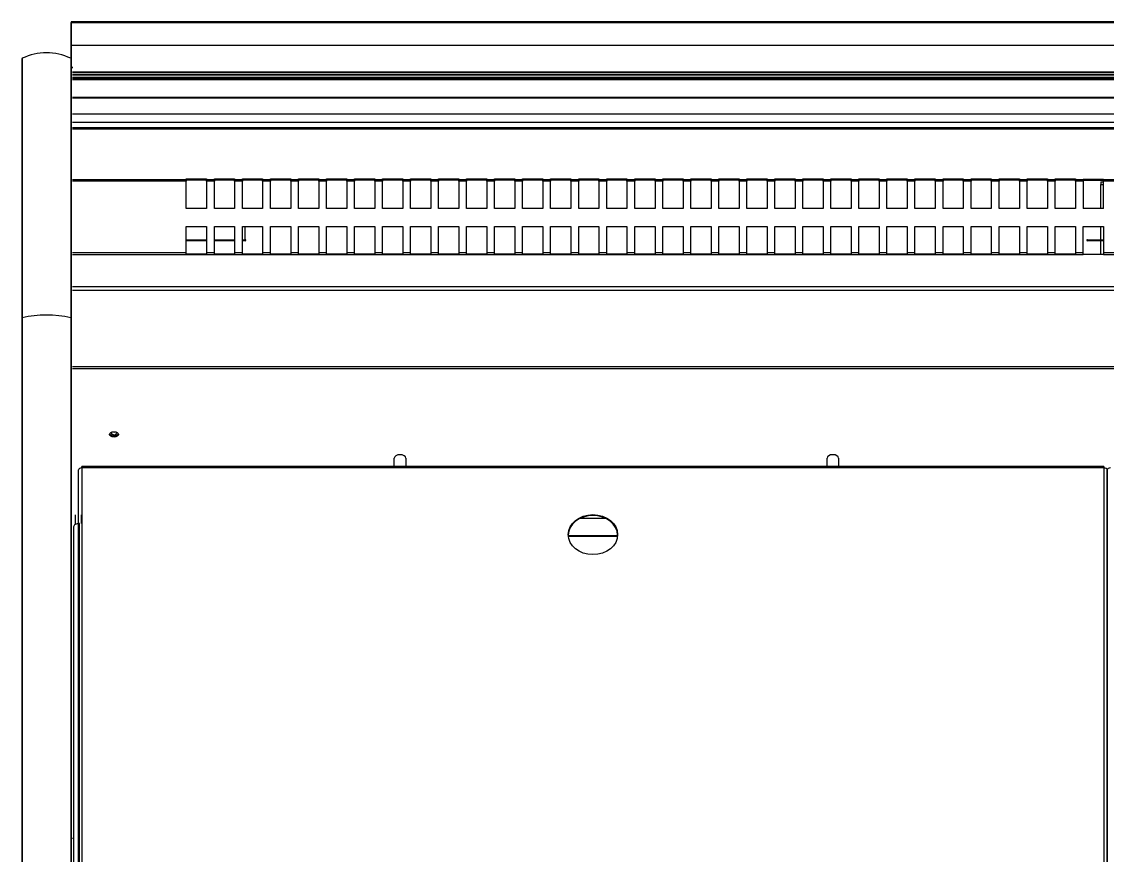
# Model space of a CAD drawing. Header units: millimetres. Extents: x 3075.9 to 3157.7, y 1648.7 to 1706.1.
# Drawn here: x 3126.934 to 3127.593, y 1691.681 to 1692.187 of the extents above; entities that cross this region are included whole.
import ezdxf

# ---------------------------------------------------------------- set-up
doc = ezdxf.new("R2010")
doc.units = ezdxf.units.MM

# ---------------------------------------------------------------- blocks, each defined once
blk = doc.blocks.new('OX-3750')
blk.add_line((3750, -1466.38), (3750, 0))
at = {"color": 7, "linetype": 'Continuous'}
for p, q in [((3121.5, -1194.57), (3121.5, -718.47)), ((3121.5, -719.03), (3121.5, -1194.57)), ((3123.5, -1195.75), (3123.5, -719.03)), ((3743.5, -1195.75), (3743.5, -719.03)), ((3745, -719.03), (3745, -1162.07)), ((3745.5, -719.03), (3745.5, -1194.57)), ((3748.5, -1160.01), (3748.5, -718.47)), ((3748.5, -970.93), (3749.11, -970.93)), ((3418.53, -1154.59), (3448.47, -1154.59)), ((3448.46, -1154.4), (3418.54, -1154.4)), ((3425.9, -1165.17), (3441.1, -1165.17)), ((3744, -1167.38), (3744, -1162.07)), ((3747.5, -1167.38), (3747.5, -1161.45)), ((3123.5, -1195.75), (3743.5, -1195.75)), ((3123.5, -1196.57), (3123.5, -1195.75)), ((3123.5, -1196.57), (3743.5, -1196.57)), ((3284.5, -1201.72), (3284.5, -1196.57)), ((3291.5, -1196.57), (3291.5, -1201.72)), ((3547, -1201.72), (3547, -1196.57)), ((3554, -1196.57), (3554, -1201.72)), ((3743.5, -1195.75), (3743.5, -1196.57)), ((1, -1255.86), (3749.11, -1255.86)), ((1, -1257.07), (3749.11, -1257.07)), ((1, -1303.33), (3749.11, -1303.33)), ((1, -1305.49), (3749.11, -1305.49)), ((3123.85, -1325.24), (2520.65, -1325.24)), ((3064.65, -1326.12), (3123.85, -1326.12)), ((3123.85, -1325.24), (3136.15, -1325.24)), ((3123.85, -1326.12), (3123.85, -1325.24)), ((3123.85, -1342.14), (3123.85, -1326.12)), ((3125.5, -1325.24), (3125.5, -1342.14)), ((3749.11, -1325.24), (3136.15, -1325.24)), ((3136.15, -1325.24), (3136.15, -1326.12)), ((3136.15, -1326.12), (3140.85, -1326.12)), ((3136.15, -1326.12), (3136.15, -1342.14)), ((3140.85, -1325.41), (3153.15, -1325.41)), ((3140.85, -1326.12), (3140.85, -1325.41)), ((3140.85, -1342.14), (3140.85, -1326.12)), ((3153.15, -1325.41), (3153.15, -1326.12)), ((3153.15, -1326.12), (3157.85, -1326.12)), ((3153.15, -1326.12), (3153.15, -1342.14)), ((3157.85, -1325.41), (3170.15, -1325.41)), ((3157.85, -1326.12), (3157.85, -1325.41)), ((3157.85, -1342.14), (3157.85, -1326.12)), ((3170.15, -1325.41), (3170.15, -1326.12)), ((3170.15, -1326.12), (3174.85, -1326.12)), ((3170.15, -1326.12), (3170.15, -1342.14)), ((3174.85, -1325.41), (3187.15, -1325.41)), ((3174.85, -1326.12), (3174.85, -1325.41)), ((3174.85, -1342.14), (3174.85, -1326.12)), ((3187.15, -1325.41), (3187.15, -1326.12)), ((3187.15, -1326.12), (3191.85, -1326.12)), ((3187.15, -1326.12), (3187.15, -1342.14)), ((3191.85, -1325.41), (3204.15, -1325.41)), ((3191.85, -1326.12), (3191.85, -1325.41)), ((3191.85, -1342.14), (3191.85, -1326.12)), ((3204.15, -1325.41), (3204.15, -1326.12)), ((3204.15, -1326.12), (3208.85, -1326.12)), ((3204.15, -1326.12), (3204.15, -1342.14)), ((3208.85, -1325.41), (3221.15, -1325.41)), ((3208.85, -1326.12), (3208.85, -1325.41)), ((3208.85, -1342.14), (3208.85, -1326.12)), ((3221.15, -1325.41), (3221.15, -1326.12)), ((3221.15, -1326.12), (3225.85, -1326.12)), ((3221.15, -1326.12), (3221.15, -1342.14)), ((3225.85, -1325.41), (3238.15, -1325.41)), ((3225.85, -1326.12), (3225.85, -1325.41)), ((3225.85, -1342.14), (3225.85, -1326.12)), ((3238.15, -1325.41), (3238.15, -1326.12)), ((3238.15, -1326.12), (3242.85, -1326.12)), ((3238.15, -1326.12), (3238.15, -1342.14)), ((3242.85, -1325.41), (3255.15, -1325.41)), ((3242.85, -1326.12), (3242.85, -1325.41)), ((3242.85, -1342.14), (3242.85, -1326.12)), ((3255.15, -1325.41), (3255.15, -1326.12)), ((3255.15, -1326.12), (3259.85, -1326.12)), ((3255.15, -1326.12), (3255.15, -1342.14)), ((3259.85, -1325.41), (3272.15, -1325.41)), ((3259.85, -1326.12), (3259.85, -1325.41)), ((3259.85, -1342.14), (3259.85, -1326.12)), ((3272.15, -1325.41), (3272.15, -1326.12)), ((3272.15, -1326.12), (3276.85, -1326.12)), ((3272.15, -1326.12), (3272.15, -1342.14)), ((3276.85, -1325.41), (3289.15, -1325.41)), ((3276.85, -1326.12), (3276.85, -1325.41)), ((3276.85, -1342.14), (3276.85, -1326.12)), ((3289.15, -1325.41), (3289.15, -1326.12)), ((3289.15, -1326.12), (3293.85, -1326.12)), ((3289.15, -1326.12), (3289.15, -1342.14)), ((3293.85, -1325.41), (3306.15, -1325.41)), ((3293.85, -1326.12), (3293.85, -1325.41)), ((3293.85, -1342.14), (3293.85, -1326.12)), ((3306.15, -1325.41), (3306.15, -1326.12)), ((3306.15, -1326.12), (3310.85, -1326.12)), ((3306.15, -1326.12), (3306.15, -1342.14)), ((3310.85, -1325.41), (3323.15, -1325.41)), ((3310.85, -1326.12), (3310.85, -1325.41)), ((3310.85, -1342.14), (3310.85, -1326.12)), ((3323.15, -1325.41), (3323.15, -1326.12)), ((3323.15, -1326.12), (3327.85, -1326.12)), ((3323.15, -1326.12), (3323.15, -1342.14)), ((3327.85, -1325.41), (3340.15, -1325.41)), ((3327.85, -1326.12), (3327.85, -1325.41)), ((3327.85, -1342.14), (3327.85, -1326.12)), ((3340.15, -1325.41), (3340.15, -1326.12)), ((3340.15, -1326.12), (3344.85, -1326.12)), ((3340.15, -1326.12), (3340.15, -1342.14)), ((3344.85, -1325.41), (3357.15, -1325.41)), ((3344.85, -1326.12), (3344.85, -1325.41)), ((3344.85, -1342.14), (3344.85, -1326.12)), ((3357.15, -1325.41), (3357.15, -1326.12)), ((3357.15, -1326.12), (3361.85, -1326.12)), ((3357.15, -1326.12), (3357.15, -1342.14)), ((3361.85, -1325.41), (3374.15, -1325.41)), ((3361.85, -1326.12), (3361.85, -1325.41)), ((3361.85, -1342.14), (3361.85, -1326.12)), ((3374.15, -1325.41), (3374.15, -1326.12)), ((3374.15, -1326.12), (3378.85, -1326.12)), ((3374.15, -1326.12), (3374.15, -1342.14)), ((3378.85, -1325.41), (3391.15, -1325.41)), ((3378.85, -1326.12), (3378.85, -1325.41)), ((3378.85, -1342.14), (3378.85, -1326.12)), ((3391.15, -1325.41), (3391.15, -1326.12)), ((3391.15, -1326.12), (3395.85, -1326.12)), ((3391.15, -1326.12), (3391.15, -1342.14)), ((3395.85, -1325.41), (3408.15, -1325.41)), ((3395.85, -1326.12), (3395.85, -1325.41)), ((3395.85, -1342.14), (3395.85, -1326.12)), ((3408.15, -1325.41), (3408.15, -1326.12)), ((3408.15, -1326.12), (3412.85, -1326.12)), ((3408.15, -1326.12), (3408.15, -1342.14)), ((3412.85, -1325.41), (3425.15, -1325.41)), ((3412.85, -1326.12), (3412.85, -1325.41)), ((3412.85, -1342.14), (3412.85, -1326.12)), ((3425.15, -1325.41), (3425.15, -1326.12)), ((3425.15, -1326.12), (3429.85, -1326.12)), ((3425.15, -1326.12), (3425.15, -1342.14)), ((3429.85, -1325.41), (3442.15, -1325.41)), ((3429.85, -1326.12), (3429.85, -1325.41)), ((3429.85, -1342.14), (3429.85, -1326.12)), ((3442.15, -1325.41), (3442.15, -1326.12)), ((3442.15, -1326.12), (3446.85, -1326.12)), ((3442.15, -1326.12), (3442.15, -1342.14)), ((3446.85, -1325.41), (3459.15, -1325.41)), ((3446.85, -1326.12), (3446.85, -1325.41)), ((3446.85, -1342.14), (3446.85, -1326.12)), ((3459.15, -1325.41), (3459.15, -1326.12)), ((3459.15, -1326.12), (3463.85, -1326.12)), ((3459.15, -1326.12), (3459.15, -1342.14)), ((3463.85, -1325.41), (3476.15, -1325.41)), ((3463.85, -1326.12), (3463.85, -1325.41)), ((3463.85, -1342.14), (3463.85, -1326.12)), ((3476.15, -1325.41), (3476.15, -1326.12)), ((3476.15, -1326.12), (3480.85, -1326.12)), ((3476.15, -1326.12), (3476.15, -1342.14)), ((3480.85, -1325.41), (3493.15, -1325.41)), ((3480.85, -1326.12), (3480.85, -1325.41)), ((3480.85, -1342.14), (3480.85, -1326.12)), ((3493.15, -1325.41), (3493.15, -1326.12)), ((3493.15, -1326.12), (3497.85, -1326.12)), ((3493.15, -1326.12), (3493.15, -1342.14)), ((3497.85, -1325.41), (3510.15, -1325.41)), ((3497.85, -1326.12), (3497.85, -1325.41)), ((3497.85, -1342.14), (3497.85, -1326.12)), ((3510.15, -1325.41), (3510.15, -1326.12)), ((3510.15, -1326.12), (3514.85, -1326.12)), ((3510.15, -1326.12), (3510.15, -1342.14)), ((3514.85, -1325.41), (3527.15, -1325.41)), ((3514.85, -1326.12), (3514.85, -1325.41)), ((3514.85, -1342.14), (3514.85, -1326.12)), ((3527.15, -1325.41), (3527.15, -1326.12)), ((3527.15, -1326.12), (3531.85, -1326.12)), ((3527.15, -1326.12), (3527.15, -1342.14)), ((3531.85, -1325.41), (3544.15, -1325.41)), ((3531.85, -1326.12), (3531.85, -1325.41)), ((3531.85, -1342.14), (3531.85, -1326.12)), ((3544.15, -1325.41), (3544.15, -1326.12)), ((3544.15, -1326.12), (3548.85, -1326.12)), ((3544.15, -1326.12), (3544.15, -1342.14)), ((3548.85, -1325.41), (3561.15, -1325.41)), ((3548.85, -1326.12), (3548.85, -1325.41)), ((3548.85, -1342.14), (3548.85, -1326.12)), ((3561.15, -1325.41), (3561.15, -1326.12)), ((3561.15, -1326.12), (3565.85, -1326.12)), ((3561.15, -1326.12), (3561.15, -1342.14)), ((3565.85, -1325.41), (3578.15, -1325.41)), ((3565.85, -1326.12), (3565.85, -1325.41)), ((3565.85, -1342.14), (3565.85, -1326.12)), ((3578.15, -1325.41), (3578.15, -1326.12)), ((3578.15, -1326.12), (3582.85, -1326.12)), ((3578.15, -1326.12), (3578.15, -1342.14)), ((3582.85, -1325.41), (3595.15, -1325.41)), ((3582.85, -1326.12), (3582.85, -1325.41)), ((3582.85, -1342.14), (3582.85, -1326.12)), ((3595.15, -1325.41), (3595.15, -1326.12)), ((3595.15, -1326.12), (3599.85, -1326.12)), ((3595.15, -1326.12), (3595.15, -1342.14)), ((3599.85, -1325.41), (3612.15, -1325.41)), ((3599.85, -1326.12), (3599.85, -1325.41)), ((3599.85, -1342.14), (3599.85, -1326.12)), ((3612.15, -1325.41), (3612.15, -1326.12)), ((3612.15, -1326.12), (3616.85, -1326.12)), ((3612.15, -1326.12), (3612.15, -1342.14)), ((3616.85, -1325.41), (3629.15, -1325.41)), ((3616.85, -1326.12), (3616.85, -1325.41)), ((3616.85, -1342.14), (3616.85, -1326.12)), ((3629.15, -1325.41), (3629.15, -1326.12)), ((3629.15, -1326.12), (3633.85, -1326.12)), ((3629.15, -1326.12), (3629.15, -1342.14)), ((3633.85, -1325.41), (3646.15, -1325.41)), ((3633.85, -1326.12), (3633.85, -1325.41)), ((3633.85, -1342.14), (3633.85, -1326.12)), ((3646.15, -1325.41), (3646.15, -1326.12)), ((3646.15, -1326.12), (3650.85, -1326.12)), ((3646.15, -1326.12), (3646.15, -1342.14)), ((3650.85, -1325.41), (3663.15, -1325.41)), ((3650.85, -1326.12), (3650.85, -1325.41)), ((3650.85, -1342.14), (3650.85, -1326.12)), ((3663.15, -1325.41), (3663.15, -1326.12)), ((3663.15, -1326.12), (3667.85, -1326.12)), ((3663.15, -1326.12), (3663.15, -1342.14)), ((3667.85, -1325.41), (3680.15, -1325.41)), ((3667.85, -1326.12), (3667.85, -1325.41)), ((3667.85, -1342.14), (3667.85, -1326.12)), ((3680.15, -1325.41), (3680.15, -1326.12)), ((3680.15, -1326.12), (3749.11, -1326.12)), ((3680.15, -1326.12), (3680.15, -1342.14)), ((3123.85, -1333.58), (3133.5, -1333.58)), ((3133.5, -1334.08), (3123.85, -1334.08)), ((3133.5, -1334.08), (3133.5, -1333.58)), ((3133.5, -1334.08), (3134, -1334.08)), ((3644, -1334.08), (3644.5, -1334.08)), ((3644.5, -1333.58), (3646.15, -1333.58)), ((3644.5, -1333.58), (3644.5, -1334.08)), ((3646.15, -1334.08), (3644.5, -1334.08)), ((3644.5, -1334.08), (3644.5, -1342.14)), ((3650.85, -1333.58), (3663.15, -1333.58)), ((3663.15, -1334.08), (3650.85, -1334.08)), ((3667.85, -1333.58), (3680.15, -1333.58)), ((3680.15, -1334.08), (3667.85, -1334.08)), ((3136.15, -1342.14), (3123.85, -1342.14)), ((3136.15, -1342.14), (3123.85, -1342.14)), ((3123.85, -1342.14), (3123.85, -1342.14)), ((3136.15, -1342.14), (3136.15, -1342.14)), ((3153.15, -1342.14), (3140.85, -1342.14)), ((3140.85, -1342.14), (3140.85, -1342.14)), ((3153.15, -1342.14), (3140.85, -1342.14)), ((3153.15, -1342.14), (3153.15, -1342.14)), ((3170.15, -1342.14), (3157.85, -1342.14)), ((3157.85, -1342.14), (3157.85, -1342.14)), ((3170.15, -1342.14), (3157.85, -1342.14)), ((3170.15, -1342.14), (3170.15, -1342.14)), ((3187.15, -1342.14), (3174.85, -1342.14)), ((3174.85, -1342.14), (3174.85, -1342.14)), ((3187.15, -1342.14), (3174.85, -1342.14)), ((3187.15, -1342.14), (3187.15, -1342.14)), ((3204.15, -1342.14), (3191.85, -1342.14)), ((3191.85, -1342.14), (3191.85, -1342.14)), ((3204.15, -1342.14), (3191.85, -1342.14)), ((3204.15, -1342.14), (3204.15, -1342.14)), ((3221.15, -1342.14), (3208.85, -1342.14)), ((3208.85, -1342.14), (3208.85, -1342.14)), ((3221.15, -1342.14), (3208.85, -1342.14)), ((3221.15, -1342.14), (3221.15, -1342.14)), ((3238.15, -1342.14), (3225.85, -1342.14)), ((3225.85, -1342.14), (3225.85, -1342.14)), ((3238.15, -1342.14), (3225.85, -1342.14)), ((3238.15, -1342.14), (3238.15, -1342.14)), ((3255.15, -1342.14), (3242.85, -1342.14)), ((3242.85, -1342.14), (3242.85, -1342.14)), ((3255.15, -1342.14), (3242.85, -1342.14)), ((3255.15, -1342.14), (3255.15, -1342.14)), ((3272.15, -1342.14), (3259.85, -1342.14)), ((3259.85, -1342.14), (3259.85, -1342.14)), ((3272.15, -1342.14), (3259.85, -1342.14)), ((3272.15, -1342.14), (3272.15, -1342.14)), ((3289.15, -1342.14), (3276.85, -1342.14)), ((3276.85, -1342.14), (3276.85, -1342.14)), ((3289.15, -1342.14), (3276.85, -1342.14)), ((3289.15, -1342.14), (3289.15, -1342.14)), ((3306.15, -1342.14), (3293.85, -1342.14)), ((3293.85, -1342.14), (3293.85, -1342.14)), ((3306.15, -1342.14), (3293.85, -1342.14)), ((3306.15, -1342.14), (3306.15, -1342.14)), ((3323.15, -1342.14), (3310.85, -1342.14)), ((3310.85, -1342.14), (3310.85, -1342.14)), ((3323.15, -1342.14), (3310.85, -1342.14)), ((3323.15, -1342.14), (3323.15, -1342.14)), ((3340.15, -1342.14), (3327.85, -1342.14)), ((3327.85, -1342.14), (3327.85, -1342.14)), ((3340.15, -1342.14), (3327.85, -1342.14)), ((3340.15, -1342.14), (3340.15, -1342.14)), ((3357.15, -1342.14), (3344.85, -1342.14)), ((3344.85, -1342.14), (3344.85, -1342.14)), ((3357.15, -1342.14), (3344.85, -1342.14)), ((3357.15, -1342.14), (3357.15, -1342.14)), ((3374.15, -1342.14), (3361.85, -1342.14)), ((3361.85, -1342.14), (3361.85, -1342.14)), ((3374.15, -1342.14), (3361.85, -1342.14)), ((3374.15, -1342.14), (3374.15, -1342.14)), ((3391.15, -1342.14), (3378.85, -1342.14)), ((3378.85, -1342.14), (3378.85, -1342.14)), ((3391.15, -1342.14), (3378.85, -1342.14)), ((3391.15, -1342.14), (3391.15, -1342.14)), ((3408.15, -1342.14), (3395.85, -1342.14)), ((3395.85, -1342.14), (3395.85, -1342.14)), ((3408.15, -1342.14), (3395.85, -1342.14)), ((3408.15, -1342.14), (3408.15, -1342.14)), ((3425.15, -1342.14), (3412.85, -1342.14)), ((3412.85, -1342.14), (3412.85, -1342.14)), ((3425.15, -1342.14), (3412.85, -1342.14)), ((3425.15, -1342.14), (3425.15, -1342.14)), ((3442.15, -1342.14), (3429.85, -1342.14)), ((3429.85, -1342.14), (3429.85, -1342.14)), ((3442.15, -1342.14), (3429.85, -1342.14)), ((3442.15, -1342.14), (3442.15, -1342.14)), ((3459.15, -1342.14), (3446.85, -1342.14)), ((3446.85, -1342.14), (3446.85, -1342.14)), ((3459.15, -1342.14), (3446.85, -1342.14)), ((3459.15, -1342.14), (3459.15, -1342.14)), ((3476.15, -1342.14), (3463.85, -1342.14)), ((3463.85, -1342.14), (3463.85, -1342.14)), ((3476.15, -1342.14), (3463.85, -1342.14)), ((3476.15, -1342.14), (3476.15, -1342.14)), ((3493.15, -1342.14), (3480.85, -1342.14)), ((3480.85, -1342.14), (3480.85, -1342.14)), ((3493.15, -1342.14), (3480.85, -1342.14)), ((3493.15, -1342.14), (3493.15, -1342.14)), ((3510.15, -1342.14), (3497.85, -1342.14)), ((3497.85, -1342.14), (3497.85, -1342.14)), ((3510.15, -1342.14), (3497.85, -1342.14)), ((3510.15, -1342.14), (3510.15, -1342.14)), ((3527.15, -1342.14), (3514.85, -1342.14)), ((3514.85, -1342.14), (3514.85, -1342.14)), ((3527.15, -1342.14), (3514.85, -1342.14)), ((3527.15, -1342.14), (3527.15, -1342.14)), ((3544.15, -1342.14), (3531.85, -1342.14)), ((3531.85, -1342.14), (3531.85, -1342.14)), ((3544.15, -1342.14), (3531.85, -1342.14)), ((3544.15, -1342.14), (3544.15, -1342.14)), ((3561.15, -1342.14), (3548.85, -1342.14)), ((3548.85, -1342.14), (3548.85, -1342.14)), ((3561.15, -1342.14), (3548.85, -1342.14)), ((3561.15, -1342.14), (3561.15, -1342.14)), ((3578.15, -1342.14), (3565.85, -1342.14)), ((3565.85, -1342.14), (3565.85, -1342.14)), ((3578.15, -1342.14), (3565.85, -1342.14)), ((3578.15, -1342.14), (3578.15, -1342.14)), ((3595.15, -1342.14), (3582.85, -1342.14)), ((3582.85, -1342.14), (3582.85, -1342.14)), ((3595.15, -1342.14), (3582.85, -1342.14)), ((3595.15, -1342.14), (3595.15, -1342.14)), ((3612.15, -1342.14), (3599.85, -1342.14)), ((3599.85, -1342.14), (3599.85, -1342.14)), ((3612.15, -1342.14), (3599.85, -1342.14)), ((3612.15, -1342.14), (3612.15, -1342.14)), ((3629.15, -1342.14), (3616.85, -1342.14)), ((3616.85, -1342.14), (3616.85, -1342.14)), ((3629.15, -1342.14), (3616.85, -1342.14)), ((3629.15, -1342.14), (3629.15, -1342.14)), ((3646.15, -1342.14), (3633.85, -1342.14)), ((3633.85, -1342.14), (3633.85, -1342.14)), ((3646.15, -1342.14), (3633.85, -1342.14)), ((3646.15, -1342.14), (3646.15, -1342.14)), ((3663.15, -1342.14), (3650.85, -1342.14)), ((3650.85, -1342.14), (3650.85, -1342.14)), ((3663.15, -1342.14), (3650.85, -1342.14)), ((3663.15, -1342.14), (3663.15, -1342.14)), ((3680.15, -1342.14), (3667.85, -1342.14)), ((3667.85, -1342.14), (3667.85, -1342.14)), ((3680.15, -1342.14), (3667.85, -1342.14)), ((3680.15, -1342.14), (3680.15, -1342.14)), ((3123.85, -1353), (3123.85, -1369.61)), ((3123.85, -1353), (3136.15, -1353)), ((3125.5, -1353), (3125.5, -1367.71)), ((3136.15, -1369.61), (3136.15, -1353)), ((3140.85, -1369.61), (3140.85, -1353)), ((3140.85, -1353), (3153.15, -1353)), ((3153.15, -1353), (3153.15, -1369.61)), ((3157.85, -1369.61), (3157.85, -1353)), ((3157.85, -1353), (3170.15, -1353)), ((3170.15, -1353), (3170.15, -1369.61)), ((3174.85, -1369.61), (3174.85, -1353)), ((3174.85, -1353), (3187.15, -1353)), ((3187.15, -1353), (3187.15, -1369.61)), ((3191.85, -1369.61), (3191.85, -1353)), ((3191.85, -1353), (3204.15, -1353)), ((3204.15, -1353), (3204.15, -1369.61)), ((3208.85, -1369.61), (3208.85, -1353)), ((3208.85, -1353), (3221.15, -1353)), ((3221.15, -1353), (3221.15, -1369.61)), ((3225.85, -1369.61), (3225.85, -1353)), ((3225.85, -1353), (3238.15, -1353)), ((3238.15, -1353), (3238.15, -1369.61)), ((3242.85, -1369.61), (3242.85, -1353)), ((3242.85, -1353), (3255.15, -1353)), ((3255.15, -1353), (3255.15, -1369.61)), ((3259.85, -1369.61), (3259.85, -1353)), ((3259.85, -1353), (3272.15, -1353)), ((3272.15, -1353), (3272.15, -1369.61)), ((3276.85, -1369.61), (3276.85, -1353)), ((3276.85, -1353), (3289.15, -1353)), ((3289.15, -1353), (3289.15, -1369.61)), ((3293.85, -1369.61), (3293.85, -1353)), ((3293.85, -1353), (3306.15, -1353)), ((3306.15, -1353), (3306.15, -1369.61)), ((3310.85, -1369.61), (3310.85, -1353)), ((3310.85, -1353), (3323.15, -1353)), ((3323.15, -1353), (3323.15, -1369.61)), ((3327.85, -1369.61), (3327.85, -1353)), ((3327.85, -1353), (3340.15, -1353)), ((3340.15, -1353), (3340.15, -1369.61)), ((3344.85, -1369.61), (3344.85, -1353)), ((3344.85, -1353), (3357.15, -1353)), ((3357.15, -1353), (3357.15, -1369.61)), ((3361.85, -1369.61), (3361.85, -1353)), ((3361.85, -1353), (3374.15, -1353)), ((3374.15, -1353), (3374.15, -1369.61)), ((3378.85, -1369.61), (3378.85, -1353)), ((3378.85, -1353), (3391.15, -1353)), ((3391.15, -1353), (3391.15, -1369.61)), ((3395.85, -1369.61), (3395.85, -1353)), ((3395.85, -1353), (3408.15, -1353)), ((3408.15, -1353), (3408.15, -1369.61)), ((3412.85, -1369.61), (3412.85, -1353)), ((3412.85, -1353), (3425.15, -1353)), ((3425.15, -1353), (3425.15, -1369.61)), ((3429.85, -1369.61), (3429.85, -1353)), ((3429.85, -1353), (3442.15, -1353)), ((3442.15, -1353), (3442.15, -1369.61)), ((3446.85, -1369.61), (3446.85, -1353)), ((3446.85, -1353), (3459.15, -1353)), ((3459.15, -1353), (3459.15, -1369.61)), ((3463.85, -1369.61), (3463.85, -1353)), ((3463.85, -1353), (3476.15, -1353)), ((3476.15, -1353), (3476.15, -1369.61)), ((3480.85, -1369.61), (3480.85, -1353)), ((3480.85, -1353), (3493.15, -1353)), ((3493.15, -1353), (3493.15, -1369.61)), ((3497.85, -1369.61), (3497.85, -1353)), ((3497.85, -1353), (3510.15, -1353)), ((3510.15, -1353), (3510.15, -1369.61)), ((3514.85, -1369.61), (3514.85, -1353)), ((3514.85, -1353), (3527.15, -1353)), ((3527.15, -1353), (3527.15, -1369.61)), ((3531.85, -1369.61), (3531.85, -1353)), ((3531.85, -1353), (3544.15, -1353)), ((3544.15, -1353), (3544.15, -1369.61)), ((3548.85, -1369.61), (3548.85, -1353)), ((3548.85, -1353), (3561.15, -1353)), ((3561.15, -1353), (3561.15, -1369.61)), ((3565.85, -1369.61), (3565.85, -1353)), ((3565.85, -1353), (3578.15, -1353)), ((3578.15, -1353), (3578.15, -1369.61)), ((3582.85, -1369.61), (3582.85, -1353)), ((3582.85, -1353), (3595.15, -1353)), ((3595.15, -1353), (3595.15, -1369.61)), ((3599.85, -1369.61), (3599.85, -1353)), ((3599.85, -1353), (3612.15, -1353)), ((3612.15, -1353), (3612.15, -1369.61)), ((3616.85, -1369.61), (3616.85, -1353)), ((3616.85, -1353), (3629.15, -1353)), ((3629.15, -1353), (3629.15, -1369.61)), ((3633.85, -1369.61), (3633.85, -1353)), ((3633.85, -1353), (3646.15, -1353)), ((3646.15, -1353), (3646.15, -1369.61)), ((3650.85, -1369.61), (3650.85, -1353)), ((3650.85, -1353), (3663.15, -1353)), ((3663.15, -1353), (3663.15, -1369.61)), ((3667.85, -1369.61), (3667.85, -1353)), ((3667.85, -1353), (3680.15, -1353)), ((3680.15, -1353), (3680.15, -1369.61)), ((3064.65, -1369.61), (3123.85, -1369.61)), ((3125.5, -1367.71), (3123.85, -1367.71)), ((3125.5, -1369.33), (3123.85, -1369.33)), ((3123.85, -1369.61), (3123.85, -1370.78)), ((3125.5, -1369.33), (3125.5, -1367.71)), ((3136.15, -1370.78), (3136.15, -1369.61)), ((3136.15, -1369.61), (3140.85, -1369.61)), ((3140.85, -1369.61), (3140.85, -1370.78)), ((3153.15, -1369.61), (3157.85, -1369.61)), ((3153.15, -1370.78), (3153.15, -1369.61)), ((3157.85, -1369.61), (3157.85, -1370.78)), ((3170.15, -1369.61), (3174.85, -1369.61)), ((3170.15, -1370.78), (3170.15, -1369.61)), ((3174.85, -1369.61), (3174.85, -1370.78)), ((3187.15, -1369.61), (3191.85, -1369.61)), ((3187.15, -1370.78), (3187.15, -1369.61)), ((3191.85, -1369.61), (3191.85, -1370.78)), ((3204.15, -1369.61), (3208.85, -1369.61)), ((3204.15, -1370.78), (3204.15, -1369.61)), ((3208.85, -1369.61), (3208.85, -1370.78)), ((3221.15, -1369.61), (3225.85, -1369.61)), ((3221.15, -1370.78), (3221.15, -1369.61)), ((3225.85, -1369.61), (3225.85, -1370.78)), ((3238.15, -1369.61), (3242.85, -1369.61)), ((3238.15, -1370.78), (3238.15, -1369.61)), ((3242.85, -1369.61), (3242.85, -1370.78)), ((3255.15, -1369.61), (3259.85, -1369.61)), ((3255.15, -1370.78), (3255.15, -1369.61)), ((3259.85, -1369.61), (3259.85, -1370.78)), ((3272.15, -1369.61), (3276.85, -1369.61)), ((3272.15, -1370.78), (3272.15, -1369.61)), ((3276.85, -1369.61), (3276.85, -1370.78)), ((3289.15, -1369.61), (3293.85, -1369.61)), ((3289.15, -1370.78), (3289.15, -1369.61)), ((3293.85, -1369.61), (3293.85, -1370.78)), ((3306.15, -1369.61), (3310.85, -1369.61)), ((3306.15, -1370.78), (3306.15, -1369.61)), ((3310.85, -1369.61), (3310.85, -1370.78)), ((3323.15, -1369.61), (3327.85, -1369.61)), ((3323.15, -1370.78), (3323.15, -1369.61)), ((3327.85, -1369.61), (3327.85, -1370.78)), ((3340.15, -1369.61), (3344.85, -1369.61)), ((3340.15, -1370.78), (3340.15, -1369.61)), ((3344.85, -1369.61), (3344.85, -1370.78)), ((3357.15, -1369.61), (3361.85, -1369.61)), ((3357.15, -1370.78), (3357.15, -1369.61)), ((3361.85, -1369.61), (3361.85, -1370.78)), ((3374.15, -1369.61), (3378.85, -1369.61)), ((3374.15, -1370.78), (3374.15, -1369.61)), ((3378.85, -1369.61), (3378.85, -1370.78)), ((3391.15, -1369.61), (3395.85, -1369.61)), ((3391.15, -1370.78), (3391.15, -1369.61)), ((3395.85, -1369.61), (3395.85, -1370.78)), ((3408.15, -1369.61), (3412.85, -1369.61)), ((3408.15, -1370.78), (3408.15, -1369.61)), ((3412.85, -1369.61), (3412.85, -1370.78)), ((3425.15, -1369.61), (3429.85, -1369.61)), ((3425.15, -1370.78), (3425.15, -1369.61)), ((3429.85, -1369.61), (3429.85, -1370.78)), ((3442.15, -1369.61), (3446.85, -1369.61)), ((3442.15, -1370.78), (3442.15, -1369.61)), ((3446.85, -1369.61), (3446.85, -1370.78)), ((3459.15, -1369.61), (3463.85, -1369.61)), ((3459.15, -1370.78), (3459.15, -1369.61)), ((3463.85, -1369.61), (3463.85, -1370.78)), ((3476.15, -1369.61), (3480.85, -1369.61)), ((3476.15, -1370.78), (3476.15, -1369.61)), ((3480.85, -1369.61), (3480.85, -1370.78)), ((3493.15, -1369.61), (3497.85, -1369.61)), ((3493.15, -1370.78), (3493.15, -1369.61)), ((3497.85, -1369.61), (3497.85, -1370.78)), ((3510.15, -1369.61), (3514.85, -1369.61)), ((3510.15, -1370.78), (3510.15, -1369.61)), ((3514.85, -1369.61), (3514.85, -1370.78)), ((3527.15, -1369.61), (3531.85, -1369.61)), ((3527.15, -1370.78), (3527.15, -1369.61)), ((3531.85, -1369.61), (3531.85, -1370.78)), ((3544.15, -1369.61), (3548.85, -1369.61)), ((3544.15, -1370.78), (3544.15, -1369.61)), ((3548.85, -1369.61), (3548.85, -1370.78)), ((3561.15, -1369.61), (3565.85, -1369.61)), ((3561.15, -1370.78), (3561.15, -1369.61)), ((3565.85, -1369.61), (3565.85, -1370.78)), ((3578.15, -1369.61), (3582.85, -1369.61)), ((3578.15, -1370.78), (3578.15, -1369.61)), ((3582.85, -1369.61), (3582.85, -1370.78)), ((3595.15, -1369.61), (3599.85, -1369.61)), ((3595.15, -1370.78), (3595.15, -1369.61)), ((3599.85, -1369.61), (3599.85, -1370.78)), ((3612.15, -1369.61), (3616.85, -1369.61)), ((3612.15, -1370.78), (3612.15, -1369.61)), ((3616.85, -1369.61), (3616.85, -1370.78)), ((3629.15, -1369.61), (3633.85, -1369.61)), ((3629.15, -1370.78), (3629.15, -1369.61)), ((3633.85, -1369.61), (3633.85, -1370.78)), ((3646.15, -1369.61), (3650.85, -1369.61)), ((3646.15, -1370.78), (3646.15, -1369.61)), ((3650.85, -1369.61), (3650.85, -1370.78)), ((3663.15, -1369.61), (3667.85, -1369.61)), ((3663.15, -1370.78), (3663.15, -1369.61)), ((3667.85, -1369.61), (3667.85, -1370.78)), ((3680.15, -1369.61), (3749.11, -1369.61)), ((3680.15, -1370.78), (3680.15, -1369.61)), ((3123.85, -1370.78), (3064.65, -1370.78)), ((3123.85, -1370.19), (3136.15, -1370.19)), ((3136.15, -1370.2), (3123.85, -1370.2)), ((3123.85, -1370.78), (3136.15, -1370.78)), ((3140.85, -1370.78), (3136.15, -1370.78)), ((3140.85, -1370.19), (3153.15, -1370.19)), ((3153.15, -1370.44), (3140.85, -1370.44)), ((3140.85, -1371.03), (3140.85, -1370.78)), ((3153.15, -1371.03), (3140.85, -1371.03)), ((3153.15, -1370.78), (3153.15, -1371.03)), ((3157.85, -1370.78), (3153.15, -1370.78)), ((3157.85, -1370.19), (3170.15, -1370.19)), ((3170.15, -1370.44), (3157.85, -1370.44)), ((3157.85, -1371.03), (3157.85, -1370.78)), ((3170.15, -1371.03), (3157.85, -1371.03)), ((3170.15, -1370.78), (3170.15, -1371.03)), ((3174.85, -1370.78), (3170.15, -1370.78)), ((3174.85, -1370.19), (3187.15, -1370.19)), ((3187.15, -1370.44), (3174.85, -1370.44)), ((3174.85, -1371.03), (3174.85, -1370.78)), ((3187.15, -1371.03), (3174.85, -1371.03)), ((3187.15, -1370.78), (3187.15, -1371.03)), ((3191.85, -1370.78), (3187.15, -1370.78)), ((3191.85, -1370.19), (3204.15, -1370.19)), ((3204.15, -1370.44), (3191.85, -1370.44)), ((3191.85, -1371.03), (3191.85, -1370.78)), ((3204.15, -1371.03), (3191.85, -1371.03)), ((3204.15, -1370.78), (3204.15, -1371.03)), ((3208.85, -1370.78), (3204.15, -1370.78)), ((3208.85, -1370.19), (3221.15, -1370.19)), ((3221.15, -1370.44), (3208.85, -1370.44)), ((3208.85, -1371.03), (3208.85, -1370.78)), ((3221.15, -1371.03), (3208.85, -1371.03)), ((3221.15, -1370.78), (3221.15, -1371.03)), ((3225.85, -1370.78), (3221.15, -1370.78)), ((3225.85, -1370.19), (3238.15, -1370.19)), ((3238.15, -1370.44), (3225.85, -1370.44)), ((3225.85, -1371.03), (3225.85, -1370.78)), ((3238.15, -1371.03), (3225.85, -1371.03)), ((3238.15, -1370.78), (3238.15, -1371.03)), ((3242.85, -1370.78), (3238.15, -1370.78)), ((3242.85, -1370.19), (3255.15, -1370.19)), ((3255.15, -1370.44), (3242.85, -1370.44)), ((3242.85, -1371.03), (3242.85, -1370.78)), ((3255.15, -1371.03), (3242.85, -1371.03)), ((3255.15, -1370.78), (3255.15, -1371.03)), ((3259.85, -1370.78), (3255.15, -1370.78)), ((3259.85, -1370.19), (3272.15, -1370.19)), ((3272.15, -1370.44), (3259.85, -1370.44)), ((3259.85, -1371.03), (3259.85, -1370.78)), ((3272.15, -1371.03), (3259.85, -1371.03)), ((3272.15, -1370.78), (3272.15, -1371.03)), ((3276.85, -1370.78), (3272.15, -1370.78)), ((3276.85, -1370.19), (3289.15, -1370.19)), ((3289.15, -1370.44), (3276.85, -1370.44)), ((3276.85, -1371.03), (3276.85, -1370.78)), ((3289.15, -1371.03), (3276.85, -1371.03)), ((3289.15, -1370.78), (3289.15, -1371.03)), ((3293.85, -1370.78), (3289.15, -1370.78)), ((3293.85, -1370.19), (3306.15, -1370.19)), ((3306.15, -1370.44), (3293.85, -1370.44)), ((3293.85, -1371.03), (3293.85, -1370.78)), ((3306.15, -1371.03), (3293.85, -1371.03)), ((3306.15, -1370.78), (3306.15, -1371.03)), ((3310.85, -1370.78), (3306.15, -1370.78)), ((3310.85, -1370.19), (3323.15, -1370.19)), ((3323.15, -1370.44), (3310.85, -1370.44)), ((3310.85, -1371.03), (3310.85, -1370.78)), ((3323.15, -1371.03), (3310.85, -1371.03)), ((3323.15, -1370.78), (3323.15, -1371.03)), ((3327.85, -1370.78), (3323.15, -1370.78)), ((3327.85, -1370.19), (3340.15, -1370.19)), ((3340.15, -1370.44), (3327.85, -1370.44)), ((3327.85, -1371.03), (3327.85, -1370.78)), ((3340.15, -1371.03), (3327.85, -1371.03)), ((3340.15, -1370.78), (3340.15, -1371.03)), ((3344.85, -1370.78), (3340.15, -1370.78)), ((3344.85, -1370.19), (3357.15, -1370.19)), ((3357.15, -1370.44), (3344.85, -1370.44)), ((3344.85, -1371.03), (3344.85, -1370.78)), ((3357.15, -1371.03), (3344.85, -1371.03)), ((3357.15, -1370.78), (3357.15, -1371.03)), ((3361.85, -1370.78), (3357.15, -1370.78)), ((3361.85, -1370.19), (3374.15, -1370.19)), ((3374.15, -1370.44), (3361.85, -1370.44)), ((3361.85, -1371.03), (3361.85, -1370.78)), ((3374.15, -1371.03), (3361.85, -1371.03)), ((3374.15, -1370.78), (3374.15, -1371.03)), ((3378.85, -1370.78), (3374.15, -1370.78)), ((3378.85, -1370.19), (3391.15, -1370.19)), ((3391.15, -1370.44), (3378.85, -1370.44)), ((3378.85, -1371.03), (3378.85, -1370.78)), ((3391.15, -1371.03), (3378.85, -1371.03)), ((3391.15, -1370.78), (3391.15, -1371.03)), ((3395.85, -1370.78), (3391.15, -1370.78)), ((3395.85, -1370.19), (3408.15, -1370.19)), ((3408.15, -1370.44), (3395.85, -1370.44)), ((3395.85, -1371.03), (3395.85, -1370.78)), ((3408.15, -1371.03), (3395.85, -1371.03)), ((3408.15, -1370.78), (3408.15, -1371.03)), ((3412.85, -1370.78), (3408.15, -1370.78)), ((3412.85, -1370.19), (3425.15, -1370.19)), ((3425.15, -1370.44), (3412.85, -1370.44)), ((3412.85, -1371.03), (3412.85, -1370.78)), ((3425.15, -1371.03), (3412.85, -1371.03)), ((3425.15, -1370.78), (3425.15, -1371.03)), ((3429.85, -1370.78), (3425.15, -1370.78)), ((3429.85, -1370.19), (3442.15, -1370.19)), ((3442.15, -1370.44), (3429.85, -1370.44)), ((3429.85, -1371.03), (3429.85, -1370.78)), ((3442.15, -1371.03), (3429.85, -1371.03)), ((3442.15, -1370.78), (3442.15, -1371.03)), ((3446.85, -1370.78), (3442.15, -1370.78)), ((3446.85, -1370.19), (3459.15, -1370.19)), ((3459.15, -1370.44), (3446.85, -1370.44)), ((3446.85, -1371.03), (3446.85, -1370.78)), ((3459.15, -1371.03), (3446.85, -1371.03)), ((3459.15, -1370.78), (3459.15, -1371.03)), ((3463.85, -1370.78), (3459.15, -1370.78)), ((3463.85, -1370.19), (3476.15, -1370.19)), ((3476.15, -1370.44), (3463.85, -1370.44)), ((3463.85, -1371.03), (3463.85, -1370.78)), ((3476.15, -1371.03), (3463.85, -1371.03)), ((3476.15, -1370.78), (3476.15, -1371.03)), ((3480.85, -1370.78), (3476.15, -1370.78)), ((3480.85, -1370.19), (3493.15, -1370.19)), ((3493.15, -1370.44), (3480.85, -1370.44)), ((3480.85, -1371.03), (3480.85, -1370.78)), ((3493.15, -1371.03), (3480.85, -1371.03)), ((3493.15, -1370.78), (3493.15, -1371.03)), ((3497.85, -1370.78), (3493.15, -1370.78)), ((3497.85, -1370.19), (3510.15, -1370.19)), ((3510.15, -1370.44), (3497.85, -1370.44)), ((3497.85, -1371.03), (3497.85, -1370.78)), ((3510.15, -1371.03), (3497.85, -1371.03)), ((3510.15, -1370.78), (3510.15, -1371.03)), ((3514.85, -1370.78), (3510.15, -1370.78)), ((3514.85, -1370.19), (3527.15, -1370.19)), ((3527.15, -1370.44), (3514.85, -1370.44)), ((3514.85, -1371.03), (3514.85, -1370.78)), ((3527.15, -1371.03), (3514.85, -1371.03)), ((3527.15, -1370.78), (3527.15, -1371.03)), ((3531.85, -1370.78), (3527.15, -1370.78)), ((3531.85, -1370.19), (3544.15, -1370.19)), ((3544.15, -1370.44), (3531.85, -1370.44)), ((3531.85, -1371.03), (3531.85, -1370.78)), ((3544.15, -1371.03), (3531.85, -1371.03)), ((3544.15, -1370.78), (3544.15, -1371.03)), ((3548.85, -1370.78), (3544.15, -1370.78)), ((3548.85, -1370.19), (3561.15, -1370.19)), ((3561.15, -1370.44), (3548.85, -1370.44)), ((3548.85, -1371.03), (3548.85, -1370.78)), ((3561.15, -1371.03), (3548.85, -1371.03)), ((3561.15, -1370.78), (3561.15, -1371.03)), ((3565.85, -1370.78), (3561.15, -1370.78)), ((3565.85, -1370.19), (3578.15, -1370.19)), ((3578.15, -1370.44), (3565.85, -1370.44)), ((3565.85, -1371.03), (3565.85, -1370.78)), ((3578.15, -1371.03), (3565.85, -1371.03)), ((3578.15, -1370.78), (3578.15, -1371.03)), ((3582.85, -1370.78), (3578.15, -1370.78)), ((3582.85, -1370.19), (3595.15, -1370.19)), ((3595.15, -1370.44), (3582.85, -1370.44)), ((3582.85, -1371.03), (3582.85, -1370.78)), ((3595.15, -1371.03), (3582.85, -1371.03)), ((3595.15, -1370.78), (3595.15, -1371.03)), ((3599.85, -1370.78), (3595.15, -1370.78)), ((3599.85, -1370.19), (3612.15, -1370.19)), ((3612.15, -1370.44), (3599.85, -1370.44)), ((3599.85, -1371.03), (3599.85, -1370.78)), ((3612.15, -1371.03), (3599.85, -1371.03)), ((3612.15, -1370.78), (3612.15, -1371.03)), ((3616.85, -1370.78), (3612.15, -1370.78)), ((3616.85, -1370.19), (3629.15, -1370.19)), ((3629.15, -1370.44), (3616.85, -1370.44)), ((3616.85, -1371.03), (3616.85, -1370.78)), ((3629.15, -1371.03), (3616.85, -1371.03)), ((3629.15, -1370.78), (3629.15, -1371.03)), ((3633.85, -1370.78), (3629.15, -1370.78)), ((3633.85, -1370.19), (3646.15, -1370.19)), ((3646.15, -1370.44), (3633.85, -1370.44)), ((3633.85, -1371.03), (3633.85, -1370.78)), ((3646.15, -1371.03), (3633.85, -1371.03)), ((3646.15, -1370.78), (3646.15, -1371.03)), ((3650.85, -1370.78), (3646.15, -1370.78)), ((3650.85, -1370.19), (3663.15, -1370.19)), ((3663.15, -1370.44), (3650.85, -1370.44)), ((3650.85, -1371.03), (3650.85, -1370.78)), ((3663.15, -1371.03), (3650.85, -1371.03)), ((3663.15, -1370.78), (3663.15, -1371.03)), ((3667.85, -1370.78), (3663.15, -1370.78)), ((3667.85, -1370.19), (3680.15, -1370.19)), ((3680.15, -1370.44), (3667.85, -1370.44)), ((3667.85, -1371.03), (3667.85, -1370.78)), ((3680.15, -1371.03), (3667.85, -1371.03)), ((3749.11, -1370.78), (3680.15, -1370.78)), ((3680.15, -1370.78), (3680.15, -1371.03)), ((1, -1401.16), (3749.11, -1401.16)), ((1, -1401.99), (3749.11, -1401.99)), ((3749.11, -1405.51), (1, -1405.51)), ((3749.11, -1410.44), (1, -1410.44)), ((1, -1420.03), (3749.11, -1420.03)), ((1, -1420.37), (3749.11, -1420.37)), ((3749.11, -1431.29), (1, -1431.29)), ((1, -1431.77), (3749.11, -1431.77)), ((3749.11, -1432.71), (1, -1432.71)), ((1, -1433.94), (3749.11, -1433.94)), ((3749.11, -1434.58), (1, -1434.58)), ((1, -1435.52), (3749.11, -1435.52)), ((1, -1435.86), (3749.11, -1435.86)), ((3750, -1437.8), (3750, -1451.96)), ((0, -1451.96), (3750, -1451.96)), ((3750, -1451.96), (3750, -1465.94)), ((3750, -1465.94), (0, -1465.94)), ((0, -1466.38), (3750, -1466.38)), ((3750, -1466.38), (3750, -1465.94))]:
    blk.add_line(p, q, dxfattribs=at)
for centre, radius, start, end in [((3133.5, -1334.08), 0.5, 0, 90), ((3644.5, -1334.08), 0.5, 90, 180), ((3750.11, -1438.3), 1, 180, 225)]:
    blk.add_arc(centre, radius, start, end, dxfattribs=at)
for centre, major_axis, ratio in [((3433.5, -1155.3), (-15, 0), 0.809017), ((3724, -1216.09), (2.75, 0), 0.587785)]:
    blk.add_ellipse(centre, major_axis=major_axis, ratio=ratio, dxfattribs=at)
for centre, major_axis, ratio, start_param, end_param in [((3433.5, -1154.71), (-15, 0), 0.809017, 0.02422, 3.117372), ((3745, -1160.01), (-3.5, 0), 0.587785, 1.570796, 3.141593), ((3119.5, -1194.57), (2, 0), 0.587785, 4.712389, 6.283185), ((3123.5, -1194.57), (2, 0), 0.587785, 3.141593, 4.712389), ((3743.5, -1194.57), (2, 0), 0.587785, 4.712389, 6.283185), ((3288, -1201.72), (3.5, 0), 0.587785, 3.141593, 6.283185), ((3550.5, -1201.72), (3.5, 0), 0.587785, 3.141593, 6.283185), ((3724, -1216.9), (2.75, 0), 0.587785, 0.25294, 2.888653), ((3724, -1216.9), (1.75, 0), 0.587785, 0, 3.714215), ((3724, -1218.52), (1.75, 0), 0.587785, 1.0519, 2.089693), ((3724, -1216.9), (1.75, 0), 0.587785, 5.71056, 6.283185)]:
    blk.add_ellipse(centre, major_axis=major_axis, ratio=ratio, start_param=start_param, end_param=end_param, dxfattribs=at)
blk = doc.blocks.new('LATERAL')
at = {"color": 7, "linetype": 'Continuous'}
for p, q in [((-0.29, -0.71), (-0.29, -157.79)), ((0, 0), (0, -157.43)), ((29.41, 0), (29.41, -157.43)), ((29.71, -0.71), (29.71, -157.79)), ((-0.29, -157.79), (-0.29, -673.18)), ((0, -157.43), (0, -673.18)), ((29.41, -157.43), (29.41, -673.18)), ((29.71, -157.79), (29.71, -673.18))]:
    blk.add_line(p, q, dxfattribs=at)
for centre, radius, start, end in [((14.71, -31.37), 34.65, 64.88257, 115.11743), ((0.71, -0.71), 1, 135, 180), ((28.71, -0.71), 1, 0, 45)]:
    blk.add_arc(centre, radius, start, end, dxfattribs=at)
for centre, major_axis, start_param, end_param in [((0.71, -157.79), (-1, 0), 5.497787, 6.283185), ((14.71, -173.41), (-34.65, 0), 4.274007, 5.150771), ((28.71, -157.79), (-1, 0), 3.141593, 3.926991)]:
    blk.add_ellipse(centre, major_axis=major_axis, ratio=0.509477, start_param=start_param, end_param=end_param, dxfattribs=at)

msp = doc.modelspace()

# ---------------------------------------------------------------- block references
at = {"xscale": 0.001, "yscale": 0.001, "zscale": 0.001, "rotation": 180}
msp.add_blockref('OX-3750', (3130.71401, 1690.72037), dxfattribs=at)
at = {"xscale": 0.001, "yscale": 0.001, "zscale": 0.001}
msp.add_blockref('LATERAL', (3126.9343, 1692.16457), dxfattribs=at)

doc.saveas('drawing.dxf')
